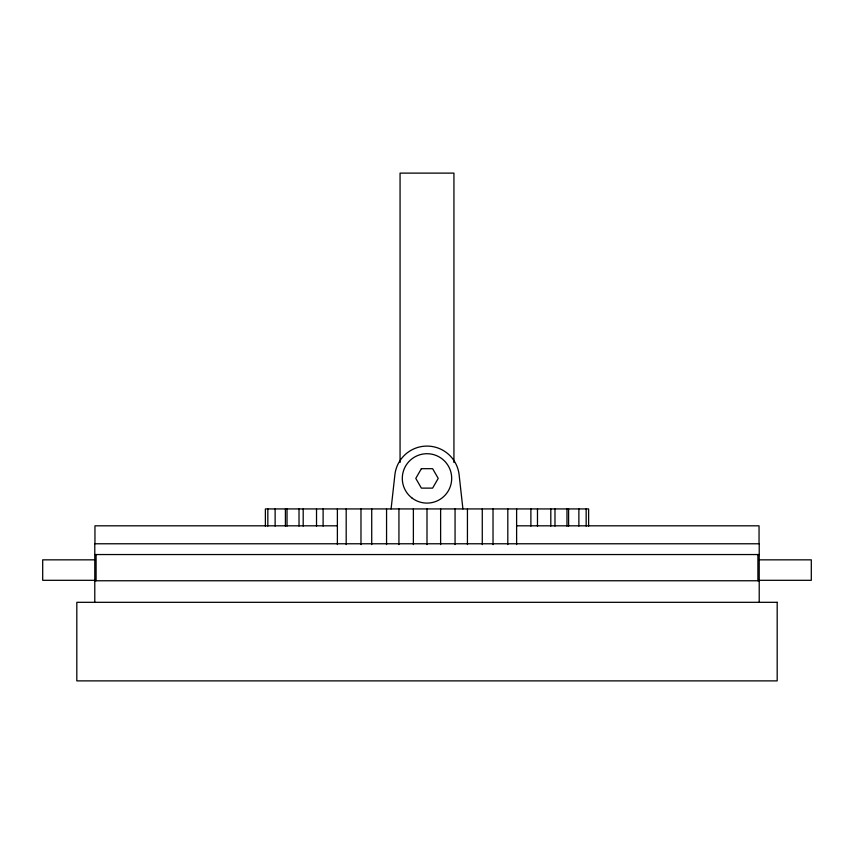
<?xml version="1.0" encoding="UTF-8"?>
<svg xmlns="http://www.w3.org/2000/svg" width="854" height="854" viewBox="0 0 854 854"><rect width="100%" height="100%" fill="white"/><g stroke="black" fill="none" stroke-linecap="round" stroke-linejoin="round"><path stroke-width="1.28" d="M391.089 508.931L394.954 474.183A32.324 32.324 0 0 1 459.046 474.183L462.911 508.931M337.031 525.818L94.954 525.818L94.954 543.774M516.969 525.818L759.046 525.818L759.046 543.774M94.783 554.545L759.217 554.545M95.445 559.84L42.7 559.84L42.7 580.314L95.445 580.314M758.555 559.84L811.3 559.84L811.3 580.314L758.555 580.314M94.783 580.763L759.217 580.763M759.217 602.316L759.217 543.774L94.783 543.774L94.783 602.316M757.904 554.545L757.904 580.763M588.619 526.096L588.619 508.931L265.38 508.931L265.38 526.096M586.164 508.931L586.164 526.096M578.873 508.931L578.873 526.096M568.593 508.931L568.593 526.096M566.971 508.931L566.971 526.096M554.983 508.931L554.983 526.096M550.809 508.931L550.809 526.096M537.476 508.931L537.476 526.096M530.889 508.931L530.889 526.096M516.617 508.931L516.617 544.585M507.81 508.931L507.81 544.585M493.025 508.931L493.025 544.585M482.275 508.931L482.275 544.585M467.437 508.931L467.437 544.585M455.065 508.931L455.065 544.585M453.933 462.484L453.933 173.116L400.067 173.116L400.067 462.484M440.621 508.931L440.621 544.585M427 508.931L427 544.585M413.379 508.931L413.379 544.585M398.935 508.931L398.935 544.585M386.563 508.931L386.563 544.585M371.725 508.931L371.725 544.585M360.975 508.931L360.975 544.585M346.19 508.931L346.19 544.585M337.383 508.931L337.383 544.585M323.111 508.931L323.111 526.096M316.524 508.931L316.524 526.096M303.191 508.931L303.191 526.096M299.017 508.931L299.017 526.096M287.029 508.931L287.029 526.096M285.407 508.931L285.407 526.096M275.127 508.931L275.127 526.096M267.836 508.931L267.836 526.096M96.096 554.545L96.096 580.763M421.385 468.686L415.781 478.4L421.385 488.125L432.615 488.125L438.219 478.4L432.615 468.686L421.385 468.686M777.183 602.316L76.817 602.316L76.817 680.884L777.183 680.884L777.183 602.316M411.97 497.999A24.691 24.691 0 0 0 451.478 481.624A24.691 24.691 0 0 0 417.553 455.588A24.691 24.691 0 0 0 411.97 497.999"/></g></svg>
